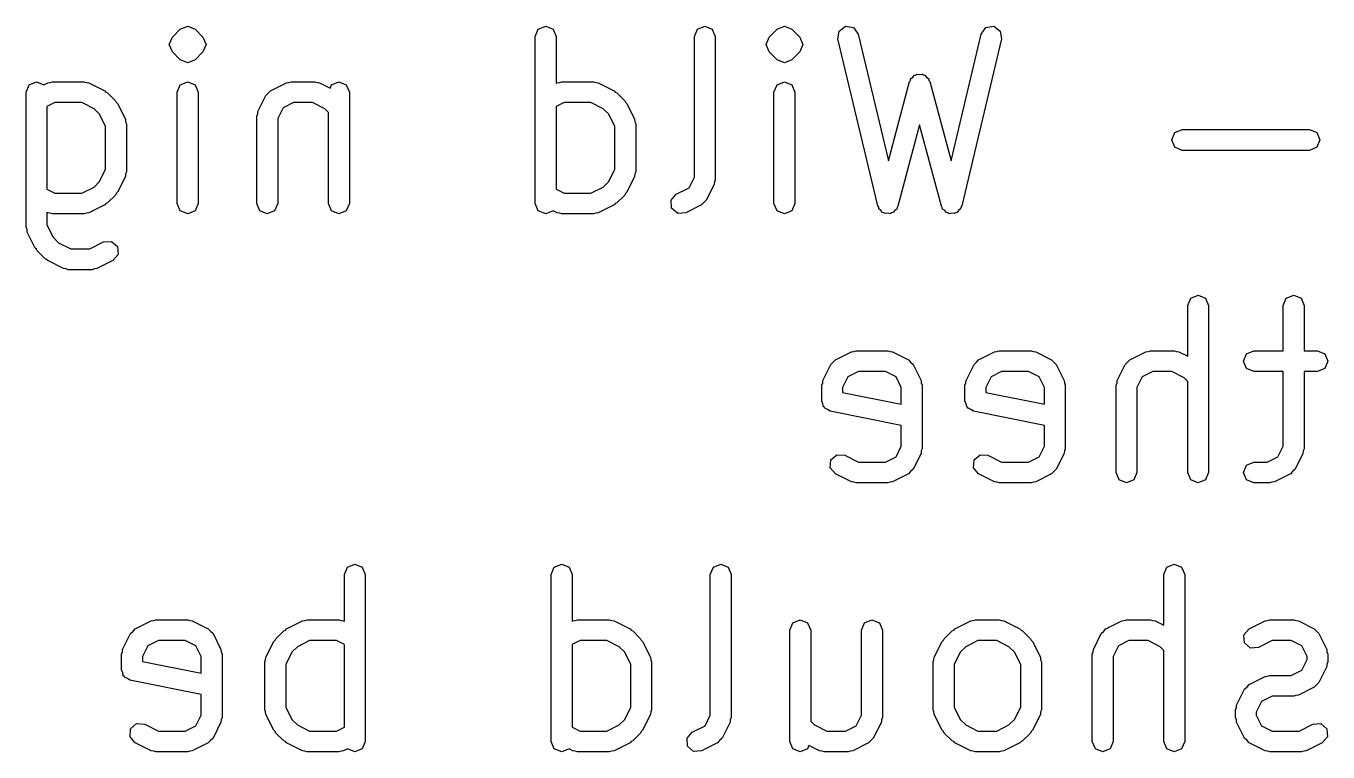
# Model space of a CAD drawing. Extents: x 36 to 138, y -125 to -38.
# Drawn here: x 121.03 to 128.82, y -98.05 to -93.7 of the extents above; entities that cross this region are included whole.
import ezdxf

# ---------------------------------------------------------------- set-up
doc = ezdxf.new("R2010")
doc.units = 0
doc.layers.add('BLACK', color=7, linetype='CONTINUOUS')

msp = doc.modelspace()

# ---------------------------------------------------------------- linework, layer by layer
at = {"layer": 'BLACK', "linetype": 'CONTINUOUS'}
for p, q in [((121.907, -93.7685), (121.954, -93.7209)), ((121.954, -93.7209), (121.999, -93.7026)), ((121.954, -93.7209), (121.954, -93.7209)), ((121.999, -93.7026), (122.043, -93.7209)), ((122.043, -93.7209), (122.09, -93.7685)), ((124.079, -93.7651), (124.097, -93.7209)), ((124.097, -93.7209), (124.141, -93.7026)), ((124.141, -93.7026), (124.186, -93.7209)), ((124.186, -93.7209), (124.204, -93.7651)), ((125.031, -93.7651), (125.05, -93.7209)), ((125.05, -93.7209), (125.094, -93.7026)), ((125.094, -93.7026), (125.138, -93.7209)), ((125.138, -93.7209), (125.156, -93.7651)), ((125.478, -93.7685), (125.526, -93.7209)), ((125.526, -93.7209), (125.57, -93.7026)), ((125.526, -93.7209), (125.526, -93.7209)), ((125.57, -93.7026), (125.614, -93.7209)), ((125.614, -93.7209), (125.662, -93.7685)), ((125.89, -93.7796), (125.898, -93.7324)), ((125.898, -93.7324), (125.936, -93.7043)), ((125.936, -93.7043), (125.984, -93.7119)), ((125.984, -93.7119), (126.012, -93.7506)), ((126.747, -93.7506), (126.775, -93.7119)), ((126.775, -93.7119), (126.823, -93.7043)), ((126.823, -93.7043), (126.861, -93.7324)), ((126.861, -93.7324), (126.869, -93.7796)), ((121.888, -93.8127), (121.907, -93.7685)), ((121.907, -93.8569), (121.888, -93.8127)), ((122.09, -93.7685), (122.109, -93.8127)), ((122.109, -93.8127), (122.09, -93.8569)), ((124.079, -94.7651), (124.079, -93.7651)), ((124.204, -93.7651), (124.204, -94.0449)), ((125.031, -94.6075), (125.031, -93.7651)), ((125.156, -93.7651), (125.156, -94.6223)), ((125.46, -93.8127), (125.478, -93.7685)), ((125.478, -93.8569), (125.46, -93.8127)), ((125.662, -93.7685), (125.662, -93.7685)), ((125.662, -93.7685), (125.68, -93.8127)), ((125.68, -93.8127), (125.662, -93.8569)), ((126.128, -94.7796), (125.89, -93.7796)), ((126.012, -93.7506), (126.192, -94.5097)), ((126.567, -94.5097), (126.747, -93.7506)), ((126.869, -93.7796), (126.631, -94.7796)), ((121.954, -93.9046), (121.907, -93.8569)), ((122.09, -93.8569), (122.043, -93.9046)), ((125.526, -93.9046), (125.478, -93.8569)), ((125.662, -93.8569), (125.614, -93.9046)), ((121.999, -93.9229), (121.954, -93.9046)), ((122.043, -93.9046), (121.999, -93.9229)), ((125.57, -93.9229), (125.526, -93.9046)), ((125.614, -93.9046), (125.57, -93.9229)), ((121.05, -94.0543), (121.094, -94.036)), ((121.094, -94.036), (121.138, -94.0542)), ((121.138, -94.0542), (121.161, -94.0425)), ((121.161, -94.0425), (121.176, -94.0415)), ((121.176, -94.0415), (121.189, -94.036)), ((121.189, -94.036), (121.379, -94.036)), ((121.379, -94.036), (121.393, -94.0415)), ((121.393, -94.0415), (121.407, -94.0425)), ((121.407, -94.0425), (121.503, -94.0902)), ((121.954, -94.0543), (121.999, -94.036)), ((121.999, -94.036), (122.043, -94.0543)), ((122.494, -94.0902), (122.59, -94.0425)), ((122.59, -94.0425), (122.604, -94.0415)), ((122.604, -94.0415), (122.618, -94.036)), ((122.618, -94.036), (122.76, -94.036)), ((122.76, -94.036), (122.774, -94.0415)), ((122.774, -94.0415), (122.788, -94.0425)), ((122.788, -94.0425), (122.851, -94.0738)), ((122.859, -94.0543), (122.903, -94.036)), ((122.903, -94.036), (122.947, -94.0543)), ((124.204, -94.0449), (124.209, -94.0425)), ((124.209, -94.0425), (124.223, -94.0415)), ((124.223, -94.0415), (124.237, -94.036)), ((124.237, -94.036), (124.427, -94.036)), ((124.427, -94.036), (124.441, -94.0415)), ((124.441, -94.0415), (124.455, -94.0425)), ((124.455, -94.0425), (124.55, -94.0902)), ((125.526, -94.0543), (125.57, -94.036)), ((125.57, -94.036), (125.614, -94.0543)), ((126.192, -94.5097), (126.319, -94.0347)), ((126.319, -94.0347), (126.324, -94.028)), ((126.324, -94.028), (126.325, -94.0195)), ((126.325, -94.0195), (126.338, -94.0096)), ((126.338, -94.0096), (126.348, -93.9967)), ((126.348, -93.9967), (126.357, -93.9956)), ((126.357, -93.9956), (126.363, -93.9904)), ((126.363, -93.9904), (126.379, -93.9926)), ((126.379, -93.9926), (126.396, -93.9904)), ((126.396, -93.9904), (126.402, -93.9956)), ((126.402, -93.9956), (126.411, -93.9967)), ((126.411, -93.9967), (126.421, -94.0096)), ((126.421, -94.0096), (126.434, -94.0195)), ((126.434, -94.0195), (126.435, -94.028)), ((126.435, -94.028), (126.44, -94.0347)), ((126.44, -94.0347), (126.567, -94.5097)), ((121.031, -94.0985), (121.05, -94.0543)), ((121.031, -94.908), (121.031, -94.0985)), ((121.503, -94.0902), (121.509, -94.0979)), ((121.509, -94.0979), (121.519, -94.1019)), ((121.519, -94.1019), (121.567, -94.1495)), ((121.936, -94.0985), (121.954, -94.0543)), ((121.936, -94.7651), (121.936, -94.0985)), ((122.043, -94.0543), (122.061, -94.0985)), ((122.061, -94.0985), (122.061, -94.7651)), ((122.419, -94.2134), (122.466, -94.1181)), ((122.466, -94.1181), (122.481, -94.1051)), ((122.481, -94.1051), (122.494, -94.0902)), ((122.851, -94.0738), (122.859, -94.0543)), ((122.947, -94.0543), (122.966, -94.0985)), ((122.966, -94.0985), (122.966, -94.7651)), ((124.55, -94.0902), (124.557, -94.0979)), ((124.557, -94.0979), (124.567, -94.1019)), ((124.567, -94.1019), (124.614, -94.1495)), ((125.507, -94.0985), (125.526, -94.0543)), ((125.507, -94.7651), (125.507, -94.0985)), ((125.614, -94.0543), (125.632, -94.0985)), ((125.632, -94.0985), (125.632, -94.7651)), ((121.204, -94.161), (121.156, -94.1847)), ((121.156, -94.1847), (121.156, -94.6789)), ((121.365, -94.161), (121.204, -94.161)), ((121.438, -94.1974), (121.365, -94.161)), ((121.471, -94.2307), (121.438, -94.1974)), ((121.567, -94.1495), (121.57, -94.159)), ((121.57, -94.159), (121.578, -94.1657)), ((121.578, -94.1657), (121.626, -94.261)), ((122.569, -94.1927), (122.537, -94.2561)), ((122.632, -94.161), (122.569, -94.1927)), ((122.746, -94.161), (122.632, -94.161)), ((122.819, -94.1974), (122.746, -94.161)), ((122.841, -94.2196), (122.819, -94.1974)), ((124.251, -94.161), (124.204, -94.1847)), ((124.204, -94.1847), (124.204, -94.6789)), ((124.412, -94.161), (124.251, -94.161)), ((124.485, -94.1974), (124.412, -94.161)), ((124.519, -94.2307), (124.485, -94.1974)), ((124.614, -94.1495), (124.618, -94.159)), ((124.618, -94.159), (124.626, -94.1657)), ((124.626, -94.1657), (124.673, -94.261)), ((121.507, -94.3037), (121.471, -94.2307)), ((121.626, -94.261), (121.627, -94.2755)), ((121.627, -94.2755), (121.632, -94.2889)), ((122.412, -94.2413), (122.418, -94.2279)), ((122.412, -94.7651), (122.412, -94.2413)), ((122.418, -94.2279), (122.419, -94.2134)), ((122.537, -94.2561), (122.537, -94.7651)), ((122.841, -94.7651), (122.841, -94.2196)), ((124.555, -94.3037), (124.519, -94.2307)), ((124.673, -94.261), (124.675, -94.2755)), ((124.675, -94.2755), (124.68, -94.2889)), ((121.507, -94.5599), (121.507, -94.3037)), ((121.632, -94.2889), (121.632, -94.5746)), ((124.555, -94.5599), (124.555, -94.3037)), ((124.68, -94.2889), (124.68, -94.5746)), ((126.379, -94.2934), (126.249, -94.7812)), ((126.51, -94.7812), (126.379, -94.2934)), ((127.888, -94.3842), (127.907, -94.34)), ((127.907, -94.34), (127.951, -94.3217)), ((127.951, -94.3217), (128.713, -94.3217)), ((128.713, -94.3217), (128.757, -94.34)), ((128.757, -94.34), (128.775, -94.3842)), ((127.907, -94.4284), (127.888, -94.3842)), ((127.951, -94.4467), (127.907, -94.4284)), ((128.757, -94.4284), (128.713, -94.4467)), ((128.775, -94.3842), (128.757, -94.4284)), ((128.713, -94.4467), (127.951, -94.4467)), ((121.471, -94.6329), (121.507, -94.5599)), ((121.627, -94.5881), (121.626, -94.6026)), ((121.632, -94.5746), (121.627, -94.5881)), ((124.519, -94.6329), (124.555, -94.5599)), ((124.675, -94.5881), (124.673, -94.6026)), ((124.68, -94.5746), (124.675, -94.5881)), ((121.365, -94.7026), (121.438, -94.6661)), ((121.438, -94.6661), (121.471, -94.6329)), ((121.626, -94.6026), (121.578, -94.6978)), ((124.412, -94.7026), (124.485, -94.6661)), ((124.485, -94.6661), (124.519, -94.6329)), ((124.673, -94.6026), (124.626, -94.6978)), ((124.923, -94.7092), (125, -94.6709)), ((125, -94.6709), (125.031, -94.6075)), ((125.15, -94.6502), (125.102, -94.7455)), ((125.151, -94.6357), (125.15, -94.6502)), ((125.156, -94.6223), (125.151, -94.6357)), ((121.156, -94.6789), (121.204, -94.7026)), ((121.204, -94.7026), (121.365, -94.7026)), ((121.567, -94.7141), (121.519, -94.7617)), ((121.57, -94.7046), (121.567, -94.7141)), ((121.578, -94.6978), (121.57, -94.7046)), ((124.204, -94.6789), (124.251, -94.7026)), ((124.251, -94.7026), (124.412, -94.7026)), ((124.614, -94.7141), (124.567, -94.7617)), ((124.618, -94.7046), (124.614, -94.7141)), ((124.626, -94.6978), (124.618, -94.7046)), ((124.892, -94.7454), (124.923, -94.7092)), ((124.895, -94.7931), (124.892, -94.7454)), ((125.102, -94.7455), (125.087, -94.7584)), ((121.161, -94.821), (121.156, -94.8186)), ((121.156, -94.8186), (121.156, -94.8932)), ((121.176, -94.8221), (121.161, -94.821)), ((121.189, -94.8276), (121.176, -94.8221)), ((121.379, -94.8276), (121.189, -94.8276)), ((121.393, -94.8221), (121.379, -94.8276)), ((121.407, -94.821), (121.393, -94.8221)), ((121.503, -94.7734), (121.407, -94.821)), ((121.509, -94.7656), (121.503, -94.7734)), ((121.519, -94.7617), (121.509, -94.7656)), ((121.954, -94.8093), (121.936, -94.7651)), ((121.999, -94.8276), (121.954, -94.8093)), ((122.043, -94.8093), (121.999, -94.8276)), ((122.061, -94.7651), (122.043, -94.8093)), ((122.431, -94.8093), (122.412, -94.7651)), ((122.475, -94.8276), (122.431, -94.8093)), ((122.519, -94.8093), (122.475, -94.8276)), ((122.537, -94.7651), (122.519, -94.8093)), ((122.859, -94.8093), (122.841, -94.7651)), ((122.903, -94.8276), (122.859, -94.8093)), ((122.947, -94.8093), (122.903, -94.8276)), ((122.966, -94.7651), (122.947, -94.8093)), ((124.097, -94.8093), (124.079, -94.7651)), ((124.141, -94.8276), (124.097, -94.8093)), ((124.185, -94.8094), (124.141, -94.8276)), ((124.209, -94.821), (124.185, -94.8094)), ((124.223, -94.8221), (124.209, -94.821)), ((124.237, -94.8276), (124.223, -94.8221)), ((124.427, -94.8276), (124.237, -94.8276)), ((124.441, -94.8221), (124.427, -94.8276)), ((124.455, -94.821), (124.441, -94.8221)), ((124.55, -94.7734), (124.455, -94.821)), ((124.557, -94.7656), (124.55, -94.7734)), ((124.567, -94.7617), (124.557, -94.7656)), ((124.931, -94.8244), (124.895, -94.7931)), ((124.979, -94.821), (124.931, -94.8244)), ((125.074, -94.7734), (124.979, -94.821)), ((125.087, -94.7584), (125.074, -94.7734)), ((125.526, -94.8093), (125.507, -94.7651)), ((125.57, -94.8276), (125.526, -94.8093)), ((125.614, -94.8093), (125.57, -94.8276)), ((125.632, -94.7651), (125.614, -94.8093)), ((126.134, -94.7872), (126.128, -94.7796)), ((126.135, -94.7964), (126.134, -94.7872)), ((126.147, -94.8058), (126.135, -94.7964)), ((126.156, -94.8183), (126.147, -94.8058)), ((126.165, -94.8198), (126.156, -94.8183)), ((126.173, -94.8255), (126.165, -94.8198)), ((126.188, -94.8235), (126.173, -94.8255)), ((126.203, -94.8259), (126.188, -94.8235)), ((126.211, -94.8204), (126.203, -94.8259)), ((126.22, -94.8192), (126.211, -94.8204)), ((126.23, -94.8069), (126.22, -94.8192)), ((126.242, -94.7979), (126.23, -94.8069)), ((126.244, -94.7886), (126.242, -94.7979)), ((126.249, -94.7812), (126.244, -94.7886)), ((126.515, -94.7886), (126.51, -94.7812)), ((126.517, -94.7979), (126.515, -94.7886)), ((126.529, -94.8069), (126.517, -94.7979)), ((126.539, -94.8192), (126.529, -94.8069)), ((126.548, -94.8204), (126.539, -94.8192)), ((126.555, -94.8259), (126.548, -94.8204)), ((126.571, -94.8235), (126.555, -94.8259)), ((126.586, -94.8255), (126.571, -94.8235)), ((126.593, -94.8198), (126.586, -94.8255)), ((126.603, -94.8183), (126.593, -94.8198)), ((126.612, -94.8058), (126.603, -94.8183)), ((126.624, -94.7964), (126.612, -94.8058)), ((126.625, -94.7872), (126.624, -94.7964)), ((126.631, -94.7796), (126.625, -94.7872)), ((121.156, -94.8932), (121.193, -94.9662)), ((121.037, -94.9214), (121.031, -94.908)), ((121.038, -94.9359), (121.037, -94.9214)), ((121.085, -95.0312), (121.038, -94.9359)), ((121.193, -94.9662), (121.226, -94.9995)), ((121.093, -95.0379), (121.085, -95.0312)), ((121.097, -95.0474), (121.093, -95.0379)), ((121.145, -95.095), (121.097, -95.0474)), ((121.226, -94.9995), (121.299, -95.036)), ((121.299, -95.036), (121.412, -95.036)), ((121.412, -95.036), (121.494, -94.9949)), ((121.494, -94.9949), (121.542, -94.9915)), ((121.542, -94.9915), (121.578, -95.0229)), ((121.578, -95.0229), (121.582, -95.0706)), ((121.154, -95.099), (121.145, -95.095)), ((121.161, -95.1067), (121.154, -95.099)), ((121.256, -95.1544), (121.161, -95.1067)), ((121.55, -95.1067), (121.455, -95.1544)), ((121.582, -95.0706), (121.55, -95.1067)), ((121.271, -95.1554), (121.256, -95.1544)), ((121.284, -95.161), (121.271, -95.1554)), ((121.427, -95.161), (121.284, -95.161)), ((121.441, -95.1554), (121.427, -95.161)), ((121.455, -95.1544), (121.441, -95.1554)), ((127.984, -95.3751), (128.002, -95.3309)), ((128.002, -95.3309), (128.046, -95.3126)), ((128.046, -95.3126), (128.09, -95.3309)), ((128.09, -95.3309), (128.109, -95.3751)), ((128.555, -95.3751), (128.573, -95.3309)), ((128.573, -95.3309), (128.618, -95.3126)), ((128.618, -95.3126), (128.662, -95.3309)), ((128.662, -95.3309), (128.68, -95.3751)), ((127.984, -95.6788), (127.984, -95.3751)), ((128.109, -95.3751), (128.109, -96.3751)), ((128.555, -95.646), (128.555, -95.3751)), ((128.68, -95.3751), (128.68, -95.646)), ((125.875, -95.7002), (125.971, -95.6525)), ((125.971, -95.6525), (125.985, -95.6515)), ((125.985, -95.6515), (125.999, -95.646)), ((125.999, -95.646), (126.189, -95.646)), ((126.189, -95.646), (126.202, -95.6515)), ((126.202, -95.6515), (126.217, -95.6525)), ((126.217, -95.6525), (126.312, -95.7002)), ((126.732, -95.7002), (126.828, -95.6525)), ((126.828, -95.6525), (126.842, -95.6515)), ((126.842, -95.6515), (126.856, -95.646)), ((126.856, -95.646), (127.046, -95.646)), ((127.046, -95.646), (127.06, -95.6515)), ((127.06, -95.6515), (127.074, -95.6525)), ((127.074, -95.6525), (127.169, -95.7002)), ((127.637, -95.7002), (127.732, -95.6525)), ((127.732, -95.6525), (127.747, -95.6515)), ((127.747, -95.6515), (127.76, -95.646)), ((127.76, -95.646), (127.903, -95.646)), ((127.903, -95.646), (127.917, -95.6515)), ((127.917, -95.6515), (127.931, -95.6525)), ((127.931, -95.6525), (127.984, -95.6788)), ((128.317, -95.7085), (128.335, -95.6643)), ((128.335, -95.6643), (128.379, -95.646)), ((128.379, -95.646), (128.555, -95.646)), ((128.68, -95.646), (128.76, -95.646)), ((128.76, -95.646), (128.805, -95.6643)), ((128.805, -95.6643), (128.823, -95.7085)), ((125.8, -95.8234), (125.847, -95.7281)), ((125.847, -95.7281), (125.862, -95.7151)), ((125.862, -95.7151), (125.875, -95.7002)), ((126.312, -95.7002), (126.325, -95.7151)), ((126.325, -95.7151), (126.34, -95.7281)), ((126.34, -95.7281), (126.388, -95.8234)), ((126.657, -95.8234), (126.705, -95.7281)), ((126.705, -95.7281), (126.719, -95.7151)), ((126.719, -95.7151), (126.732, -95.7002)), ((127.169, -95.7002), (127.182, -95.7151)), ((127.182, -95.7151), (127.197, -95.7281)), ((127.197, -95.7281), (127.245, -95.8234)), ((127.562, -95.8234), (127.609, -95.7281)), ((127.609, -95.7281), (127.624, -95.7151)), ((127.624, -95.7151), (127.637, -95.7002)), ((128.335, -95.7526), (128.317, -95.7085)), ((128.379, -95.771), (128.335, -95.7526)), ((128.805, -95.7526), (128.76, -95.771)), ((128.823, -95.7085), (128.805, -95.7526)), ((125.793, -95.8513), (125.799, -95.8379)), ((125.799, -95.8379), (125.8, -95.8234)), ((125.95, -95.8027), (125.918, -95.8661)), ((126.013, -95.771), (125.95, -95.8027)), ((126.174, -95.771), (126.013, -95.771)), ((126.238, -95.8027), (126.174, -95.771)), ((126.269, -95.8661), (126.238, -95.8027)), ((126.388, -95.8234), (126.389, -95.8379)), ((126.389, -95.8379), (126.394, -95.8513)), ((126.65, -95.8513), (126.656, -95.8379)), ((126.656, -95.8379), (126.657, -95.8234)), ((126.807, -95.8027), (126.775, -95.8661)), ((126.87, -95.771), (126.807, -95.8027)), ((127.031, -95.771), (126.87, -95.771)), ((127.095, -95.8027), (127.031, -95.771)), ((127.126, -95.8661), (127.095, -95.8027)), ((127.245, -95.8234), (127.246, -95.8379)), ((127.246, -95.8379), (127.251, -95.8513)), ((127.555, -95.8513), (127.561, -95.8379)), ((127.561, -95.8379), (127.562, -95.8234)), ((127.712, -95.8027), (127.68, -95.8661)), ((127.775, -95.771), (127.712, -95.8027)), ((127.889, -95.771), (127.775, -95.771)), ((127.962, -95.8074), (127.889, -95.771)), ((127.984, -95.8296), (127.962, -95.8074)), ((127.984, -96.3751), (127.984, -95.8296)), ((128.555, -95.771), (128.379, -95.771)), ((128.555, -96.2175), (128.555, -95.771)), ((128.76, -95.771), (128.68, -95.771)), ((128.68, -95.771), (128.68, -96.2323)), ((125.793, -95.9465), (125.793, -95.8513)), ((125.918, -95.8661), (125.918, -95.8953)), ((125.918, -95.8953), (126.269, -95.9655)), ((126.269, -95.9655), (126.269, -95.8661)), ((126.394, -95.8513), (126.394, -96.2323)), ((126.65, -95.9465), (126.65, -95.8513)), ((126.775, -95.8661), (126.775, -95.8953)), ((126.775, -95.8953), (127.126, -95.9655)), ((127.126, -95.9655), (127.126, -95.8661)), ((127.251, -95.8513), (127.251, -96.2323)), ((127.555, -96.3751), (127.555, -95.8513)), ((127.68, -95.8661), (127.68, -96.3751)), ((125.8, -95.9634), (125.793, -95.9465)), ((125.804, -95.9812), (125.8, -95.9634)), ((125.809, -95.9848), (125.804, -95.9812)), ((125.811, -95.9907), (125.809, -95.9848)), ((125.828, -95.9977), (125.811, -95.9907)), ((126.657, -95.9634), (126.65, -95.9465)), ((126.661, -95.9812), (126.657, -95.9634)), ((126.666, -95.9848), (126.661, -95.9812)), ((126.669, -95.9907), (126.666, -95.9848)), ((126.685, -95.9977), (126.669, -95.9907)), ((125.843, -96.0078), (125.828, -95.9977)), ((126.269, -96.093), (125.843, -96.0078)), ((126.701, -96.0078), (126.685, -95.9977)), ((127.126, -96.093), (126.701, -96.0078)), ((126.269, -96.2175), (126.269, -96.093)), ((127.126, -96.2175), (127.126, -96.093)), ((126.238, -96.2809), (126.269, -96.2175)), ((127.095, -96.2809), (127.126, -96.2175)), ((128.523, -96.2809), (128.555, -96.2175)), ((125.844, -96.3473), (125.847, -96.2995)), ((125.847, -96.2995), (125.884, -96.2682)), ((125.884, -96.2682), (125.931, -96.2716)), ((125.931, -96.2716), (126.013, -96.3126)), ((126.174, -96.3126), (126.238, -96.2809)), ((126.388, -96.2602), (126.34, -96.3555)), ((126.389, -96.2457), (126.388, -96.2602)), ((126.394, -96.2323), (126.389, -96.2457)), ((126.701, -96.3473), (126.705, -96.2995)), ((126.705, -96.2995), (126.741, -96.2682)), ((126.741, -96.2682), (126.788, -96.2716)), ((126.788, -96.2716), (126.87, -96.3126)), ((127.031, -96.3126), (127.095, -96.2809)), ((127.245, -96.2602), (127.197, -96.3555)), ((127.246, -96.2457), (127.245, -96.2602)), ((127.251, -96.2323), (127.246, -96.2457)), ((128.46, -96.3126), (128.523, -96.2809)), ((128.673, -96.2602), (128.626, -96.3555)), ((128.675, -96.2457), (128.673, -96.2602)), ((128.68, -96.2323), (128.675, -96.2457)), ((125.875, -96.3834), (125.844, -96.3473)), ((125.971, -96.431), (125.875, -96.3834)), ((126.013, -96.3126), (126.174, -96.3126)), ((126.312, -96.3834), (126.217, -96.431)), ((126.325, -96.3684), (126.312, -96.3834)), ((126.34, -96.3555), (126.325, -96.3684)), ((126.732, -96.3834), (126.701, -96.3473)), ((126.828, -96.431), (126.732, -96.3834)), ((126.87, -96.3126), (127.031, -96.3126)), ((127.169, -96.3834), (127.074, -96.431)), ((127.182, -96.3684), (127.169, -96.3834)), ((127.197, -96.3555), (127.182, -96.3684)), ((127.573, -96.4193), (127.555, -96.3751)), ((127.68, -96.3751), (127.662, -96.4193)), ((128.002, -96.4193), (127.984, -96.3751)), ((128.109, -96.3751), (128.09, -96.4193)), ((128.317, -96.3751), (128.335, -96.3309)), ((128.335, -96.4193), (128.317, -96.3751)), ((128.335, -96.3309), (128.379, -96.3126)), ((128.379, -96.3126), (128.46, -96.3126)), ((128.598, -96.3834), (128.503, -96.431)), ((128.611, -96.3684), (128.598, -96.3834)), ((128.626, -96.3555), (128.611, -96.3684)), ((125.985, -96.4321), (125.971, -96.431)), ((125.999, -96.4376), (125.985, -96.4321)), ((126.189, -96.4376), (125.999, -96.4376)), ((126.202, -96.4321), (126.189, -96.4376)), ((126.217, -96.431), (126.202, -96.4321)), ((126.842, -96.4321), (126.828, -96.431)), ((126.856, -96.4376), (126.842, -96.4321)), ((127.046, -96.4376), (126.856, -96.4376)), ((127.06, -96.4321), (127.046, -96.4376)), ((127.074, -96.431), (127.06, -96.4321)), ((127.618, -96.4376), (127.573, -96.4193)), ((127.662, -96.4193), (127.618, -96.4376)), ((128.046, -96.4376), (128.002, -96.4193)), ((128.09, -96.4193), (128.046, -96.4376)), ((128.379, -96.4376), (128.335, -96.4193)), ((128.475, -96.4376), (128.379, -96.4376)), ((128.488, -96.4321), (128.475, -96.4376)), ((128.503, -96.431), (128.488, -96.4321)), ((122.954, -96.9409), (122.999, -96.9226)), ((122.999, -96.9226), (123.043, -96.9409)), ((124.192, -96.9409), (124.237, -96.9226)), ((124.237, -96.9226), (124.281, -96.9409)), ((125.145, -96.9409), (125.189, -96.9226)), ((125.189, -96.9226), (125.233, -96.9409)), ((127.859, -96.9409), (127.903, -96.9226)), ((127.903, -96.9226), (127.947, -96.9409)), ((122.936, -96.9851), (122.954, -96.9409)), ((122.936, -97.2649), (122.936, -96.9851)), ((123.043, -96.9409), (123.061, -96.9851)), ((123.061, -96.9851), (123.061, -97.9851)), ((124.174, -96.9851), (124.192, -96.9409)), ((124.174, -97.9851), (124.174, -96.9851)), ((124.281, -96.9409), (124.299, -96.9851)), ((124.299, -96.9851), (124.299, -97.2649)), ((125.126, -96.9851), (125.145, -96.9409)), ((125.126, -97.8275), (125.126, -96.9851)), ((125.233, -96.9409), (125.251, -96.9851)), ((125.251, -96.9851), (125.251, -97.8423)), ((127.841, -96.9851), (127.859, -96.9409)), ((127.841, -97.2888), (127.841, -96.9851)), ((127.947, -96.9409), (127.966, -96.9851)), ((127.966, -96.9851), (127.966, -97.9851)), ((121.672, -97.3251), (121.685, -97.3102)), ((121.685, -97.3102), (121.78, -97.2625)), ((121.78, -97.2625), (121.795, -97.2615)), ((121.795, -97.2615), (121.808, -97.256)), ((121.808, -97.256), (121.999, -97.256)), ((121.999, -97.256), (122.012, -97.2615)), ((122.012, -97.2615), (122.026, -97.2625)), ((122.026, -97.2625), (122.122, -97.3102)), ((122.122, -97.3102), (122.135, -97.3251)), ((122.526, -97.3695), (122.573, -97.3219)), ((122.573, -97.3219), (122.583, -97.3179)), ((122.583, -97.3179), (122.59, -97.3102)), ((122.59, -97.3102), (122.685, -97.2625)), ((122.685, -97.2625), (122.699, -97.2615)), ((122.699, -97.2615), (122.713, -97.256)), ((122.713, -97.256), (122.903, -97.256)), ((122.903, -97.256), (122.917, -97.2615)), ((122.917, -97.2615), (122.931, -97.2625)), ((122.931, -97.2625), (122.936, -97.2649)), ((124.299, -97.2649), (124.304, -97.2625)), ((124.304, -97.2625), (124.318, -97.2615)), ((124.318, -97.2615), (124.332, -97.256)), ((124.332, -97.256), (124.522, -97.256)), ((124.522, -97.256), (124.536, -97.2615)), ((124.536, -97.2615), (124.55, -97.2625)), ((124.55, -97.2625), (124.646, -97.3102)), ((124.646, -97.3102), (124.652, -97.3179)), ((124.652, -97.3179), (124.662, -97.3219)), ((124.662, -97.3219), (124.709, -97.3695)), ((125.603, -97.3185), (125.621, -97.2743)), ((125.603, -97.9851), (125.603, -97.3185)), ((125.621, -97.2743), (125.665, -97.256)), ((125.665, -97.256), (125.709, -97.2743)), ((125.709, -97.2743), (125.728, -97.3185)), ((125.728, -97.3185), (125.728, -97.864)), ((126.031, -97.3185), (126.05, -97.2743)), ((126.031, -97.8275), (126.031, -97.3185)), ((126.05, -97.2743), (126.094, -97.256)), ((126.094, -97.256), (126.138, -97.2743)), ((126.138, -97.2743), (126.156, -97.3185)), ((126.156, -97.3185), (126.156, -97.8423)), ((126.526, -97.3695), (126.573, -97.3219)), ((126.573, -97.3219), (126.583, -97.3179)), ((126.583, -97.3179), (126.59, -97.3102)), ((126.59, -97.3102), (126.685, -97.2625)), ((126.685, -97.2625), (126.699, -97.2615)), ((126.699, -97.2615), (126.713, -97.256)), ((126.713, -97.256), (126.856, -97.256)), ((126.856, -97.256), (126.869, -97.2615)), ((126.869, -97.2615), (126.884, -97.2625)), ((126.884, -97.2625), (126.979, -97.3102)), ((126.979, -97.3102), (126.986, -97.3179)), ((126.986, -97.3179), (126.995, -97.3219)), ((126.995, -97.3219), (127.043, -97.3695)), ((127.481, -97.3251), (127.494, -97.3102)), ((127.494, -97.3102), (127.59, -97.2625)), ((127.59, -97.2625), (127.604, -97.2615)), ((127.604, -97.2615), (127.618, -97.256)), ((127.618, -97.256), (127.76, -97.256)), ((127.76, -97.256), (127.774, -97.2615)), ((127.774, -97.2615), (127.788, -97.2625)), ((127.788, -97.2625), (127.841, -97.2888)), ((128.32, -97.3463), (128.352, -97.3102)), ((128.352, -97.3102), (128.447, -97.2625)), ((128.447, -97.2625), (128.461, -97.2615)), ((128.461, -97.2615), (128.475, -97.256)), ((128.475, -97.256), (128.618, -97.256)), ((128.618, -97.256), (128.631, -97.2615)), ((128.631, -97.2615), (128.646, -97.2625)), ((128.646, -97.2625), (128.741, -97.3102)), ((128.741, -97.3102), (128.754, -97.3251)), ((121.609, -97.4334), (121.657, -97.3381)), ((121.657, -97.3381), (121.672, -97.3251)), ((121.823, -97.381), (121.759, -97.4127)), ((121.984, -97.381), (121.823, -97.381)), ((122.047, -97.4127), (121.984, -97.381)), ((122.135, -97.3251), (122.15, -97.3381)), ((122.15, -97.3381), (122.197, -97.4334)), ((122.466, -97.481), (122.514, -97.3857)), ((122.514, -97.3857), (122.522, -97.379)), ((122.522, -97.379), (122.526, -97.3695)), ((122.728, -97.381), (122.655, -97.4174)), ((122.889, -97.381), (122.728, -97.381)), ((122.936, -97.4047), (122.889, -97.381)), ((124.347, -97.381), (124.299, -97.4047)), ((124.508, -97.381), (124.347, -97.381)), ((124.581, -97.4174), (124.508, -97.381)), ((124.709, -97.3695), (124.713, -97.379)), ((124.713, -97.379), (124.721, -97.3857)), ((124.721, -97.3857), (124.769, -97.481)), ((126.466, -97.481), (126.514, -97.3857)), ((126.514, -97.3857), (126.522, -97.379)), ((126.522, -97.379), (126.526, -97.3695)), ((126.728, -97.381), (126.655, -97.4174)), ((126.841, -97.381), (126.728, -97.381)), ((126.914, -97.4174), (126.841, -97.381)), ((127.043, -97.3695), (127.047, -97.379)), ((127.047, -97.379), (127.054, -97.3857)), ((127.054, -97.3857), (127.102, -97.481)), ((127.419, -97.4334), (127.466, -97.3381)), ((127.466, -97.3381), (127.481, -97.3251)), ((127.632, -97.381), (127.569, -97.4127)), ((127.746, -97.381), (127.632, -97.381)), ((127.819, -97.4174), (127.746, -97.381)), ((128.324, -97.394), (128.32, -97.3463)), ((128.36, -97.4254), (128.324, -97.394)), ((128.489, -97.381), (128.407, -97.422)), ((128.603, -97.381), (128.489, -97.381)), ((128.666, -97.4127), (128.603, -97.381)), ((128.754, -97.3251), (128.769, -97.3381)), ((128.769, -97.3381), (128.816, -97.4334)), ((121.603, -97.4613), (121.608, -97.4479)), ((121.603, -97.5565), (121.603, -97.4613)), ((121.608, -97.4479), (121.609, -97.4334)), ((121.759, -97.4127), (121.728, -97.4761)), ((121.728, -97.4761), (121.728, -97.5053)), ((122.079, -97.4761), (122.047, -97.4127)), ((122.079, -97.5755), (122.079, -97.4761)), ((122.197, -97.4334), (122.198, -97.4479)), ((122.198, -97.4479), (122.204, -97.4613)), ((122.204, -97.4613), (122.204, -97.8423)), ((122.621, -97.4507), (122.585, -97.5237)), ((122.655, -97.4174), (122.621, -97.4507)), ((122.936, -97.8989), (122.936, -97.4047)), ((124.299, -97.4047), (124.299, -97.8989)), ((124.614, -97.4507), (124.581, -97.4174)), ((124.65, -97.5237), (124.614, -97.4507)), ((126.621, -97.4507), (126.585, -97.5237)), ((126.655, -97.4174), (126.621, -97.4507)), ((126.947, -97.4507), (126.914, -97.4174)), ((126.984, -97.5237), (126.947, -97.4507)), ((127.412, -97.4613), (127.418, -97.4479)), ((127.412, -97.9851), (127.412, -97.4613)), ((127.418, -97.4479), (127.419, -97.4334)), ((127.569, -97.4127), (127.537, -97.4761)), ((127.537, -97.4761), (127.537, -97.9851)), ((127.841, -97.4396), (127.819, -97.4174)), ((127.841, -97.9851), (127.841, -97.4396)), ((128.407, -97.422), (128.36, -97.4254)), ((128.698, -97.4761), (128.666, -97.4127)), ((128.698, -97.4942), (128.698, -97.4761)), ((128.816, -97.4334), (128.817, -97.4479)), ((128.817, -97.4479), (128.823, -97.4613)), ((128.823, -97.4613), (128.823, -97.5089)), ((121.728, -97.5053), (122.079, -97.5755)), ((122.46, -97.5089), (122.465, -97.4955)), ((122.46, -97.7946), (122.46, -97.5089)), ((122.465, -97.4955), (122.466, -97.481)), ((122.585, -97.5237), (122.585, -97.7799)), ((124.65, -97.7799), (124.65, -97.5237)), ((124.769, -97.481), (124.77, -97.4955)), ((124.77, -97.4955), (124.775, -97.5089)), ((124.775, -97.5089), (124.775, -97.7946)), ((126.46, -97.5089), (126.465, -97.4955)), ((126.46, -97.7946), (126.46, -97.5089)), ((126.465, -97.4955), (126.466, -97.481)), ((126.585, -97.5237), (126.585, -97.7799)), ((126.984, -97.7799), (126.984, -97.5237)), ((127.102, -97.481), (127.103, -97.4955)), ((127.103, -97.4955), (127.109, -97.5089)), ((127.109, -97.5089), (127.109, -97.7946)), ((128.666, -97.5576), (128.698, -97.4942)), ((128.816, -97.5369), (128.769, -97.6321)), ((128.817, -97.5224), (128.816, -97.5369)), ((128.823, -97.5089), (128.817, -97.5224)), ((121.61, -97.5734), (121.603, -97.5565)), ((121.613, -97.5912), (121.61, -97.5734)), ((121.619, -97.5948), (121.613, -97.5912)), ((121.621, -97.6007), (121.619, -97.5948)), ((121.638, -97.6077), (121.621, -97.6007)), ((121.653, -97.6178), (121.638, -97.6077)), ((122.079, -97.703), (121.653, -97.6178)), ((128.352, -97.6435), (128.447, -97.5959)), ((128.447, -97.5959), (128.461, -97.5949)), ((128.461, -97.5949), (128.475, -97.5893)), ((128.475, -97.5893), (128.603, -97.5893)), ((128.603, -97.5893), (128.666, -97.5576)), ((128.769, -97.6321), (128.754, -97.6451)), ((122.079, -97.8275), (122.079, -97.703)), ((128.276, -97.7667), (128.324, -97.6715)), ((128.324, -97.6715), (128.339, -97.6585)), ((128.339, -97.6585), (128.352, -97.6435)), ((128.631, -97.7087), (128.618, -97.7143)), ((128.646, -97.7077), (128.631, -97.7087)), ((128.741, -97.6601), (128.646, -97.7077)), ((128.754, -97.6451), (128.741, -97.6601)), ((122.585, -97.7799), (122.621, -97.8529)), ((124.614, -97.8529), (124.65, -97.7799)), ((126.585, -97.7799), (126.621, -97.8529)), ((126.947, -97.8529), (126.984, -97.7799)), ((128.269, -97.7946), (128.275, -97.7812)), ((128.275, -97.7812), (128.276, -97.7667)), ((128.426, -97.746), (128.394, -97.8094)), ((128.489, -97.7143), (128.426, -97.746)), ((128.618, -97.7143), (128.489, -97.7143)), ((122.047, -97.8909), (122.079, -97.8275)), ((122.198, -97.8557), (122.197, -97.8702)), ((122.204, -97.8423), (122.198, -97.8557)), ((122.465, -97.8081), (122.46, -97.7946)), ((122.466, -97.8226), (122.465, -97.8081)), ((122.514, -97.9178), (122.466, -97.8226)), ((122.621, -97.8529), (122.655, -97.8861)), ((124.581, -97.8861), (124.614, -97.8529)), ((124.769, -97.8226), (124.721, -97.9178)), ((124.77, -97.8081), (124.769, -97.8226)), ((124.775, -97.7946), (124.77, -97.8081)), ((125.095, -97.8909), (125.126, -97.8275)), ((125.246, -97.8557), (125.245, -97.8702)), ((125.251, -97.8423), (125.246, -97.8557)), ((125.728, -97.864), (125.75, -97.8861)), ((126, -97.8909), (126.031, -97.8275)), ((126.151, -97.8557), (126.15, -97.8702)), ((126.156, -97.8423), (126.151, -97.8557)), ((126.465, -97.8081), (126.46, -97.7946)), ((126.466, -97.8226), (126.465, -97.8081)), ((126.514, -97.9178), (126.466, -97.8226)), ((126.621, -97.8529), (126.655, -97.8861)), ((126.914, -97.8861), (126.947, -97.8529)), ((127.102, -97.8226), (127.054, -97.9178)), ((127.103, -97.8081), (127.102, -97.8226)), ((127.109, -97.7946), (127.103, -97.8081)), ((128.269, -97.8423), (128.269, -97.7946)), ((128.275, -97.8557), (128.269, -97.8423)), ((128.276, -97.8702), (128.275, -97.8557)), ((128.394, -97.8094), (128.394, -97.8275)), ((128.394, -97.8275), (128.426, -97.8909)), ((121.654, -97.9573), (121.657, -97.9095)), ((121.657, -97.9095), (121.693, -97.8782)), ((121.693, -97.8782), (121.741, -97.8816)), ((121.741, -97.8816), (121.823, -97.9226)), ((121.823, -97.9226), (121.984, -97.9226)), ((121.984, -97.9226), (122.047, -97.8909)), ((122.197, -97.8702), (122.15, -97.9655)), ((122.522, -97.9246), (122.514, -97.9178)), ((122.526, -97.9341), (122.522, -97.9246)), ((122.573, -97.9817), (122.526, -97.9341)), ((122.655, -97.8861), (122.728, -97.9226)), ((122.728, -97.9226), (122.889, -97.9226)), ((122.889, -97.9226), (122.936, -97.8989)), ((124.299, -97.8989), (124.347, -97.9226)), ((124.347, -97.9226), (124.508, -97.9226)), ((124.508, -97.9226), (124.581, -97.8861)), ((124.709, -97.9341), (124.662, -97.9817)), ((124.713, -97.9246), (124.709, -97.9341)), ((124.721, -97.9178), (124.713, -97.9246)), ((124.987, -97.9654), (125.018, -97.9292)), ((125.018, -97.9292), (125.095, -97.8909)), ((125.245, -97.8702), (125.197, -97.9655)), ((125.75, -97.8861), (125.823, -97.9226)), ((125.823, -97.9226), (125.936, -97.9226)), ((125.936, -97.9226), (126, -97.8909)), ((126.15, -97.8702), (126.102, -97.9655)), ((126.522, -97.9246), (126.514, -97.9178)), ((126.526, -97.9341), (126.522, -97.9246)), ((126.573, -97.9817), (126.526, -97.9341)), ((126.655, -97.8861), (126.728, -97.9226)), ((126.728, -97.9226), (126.841, -97.9226)), ((126.841, -97.9226), (126.914, -97.8861)), ((127.043, -97.9341), (126.995, -97.9817)), ((127.047, -97.9246), (127.043, -97.9341)), ((127.054, -97.9178), (127.047, -97.9246)), ((128.324, -97.9654), (128.276, -97.8702)), ((128.426, -97.8909), (128.489, -97.9226)), ((128.489, -97.9226), (128.65, -97.9226)), ((128.65, -97.9226), (128.732, -97.8816)), ((128.732, -97.8816), (128.78, -97.8782)), ((128.78, -97.8782), (128.816, -97.9095)), ((128.816, -97.9095), (128.82, -97.9573)), ((121.685, -97.9934), (121.654, -97.9573)), ((121.78, -98.041), (121.685, -97.9934)), ((122.122, -97.9934), (122.026, -98.041)), ((122.135, -97.9784), (122.122, -97.9934)), ((122.15, -97.9655), (122.135, -97.9784)), ((122.583, -97.9856), (122.573, -97.9817)), ((122.59, -97.9934), (122.583, -97.9856)), ((122.685, -98.041), (122.59, -97.9934)), ((123.061, -97.9851), (123.043, -98.0293)), ((124.192, -98.0293), (124.174, -97.9851)), ((124.646, -97.9934), (124.55, -98.041)), ((124.652, -97.9856), (124.646, -97.9934)), ((124.662, -97.9817), (124.652, -97.9856)), ((124.99, -98.0131), (124.987, -97.9654)), ((125.026, -98.0444), (124.99, -98.0131)), ((125.169, -97.9934), (125.074, -98.041)), ((125.182, -97.9784), (125.169, -97.9934)), ((125.197, -97.9655), (125.182, -97.9784)), ((125.621, -98.0293), (125.603, -97.9851)), ((125.717, -98.0097), (125.709, -98.0293)), ((125.78, -98.041), (125.717, -98.0097)), ((126.074, -97.9934), (125.979, -98.041)), ((126.087, -97.9784), (126.074, -97.9934)), ((126.102, -97.9655), (126.087, -97.9784)), ((126.583, -97.9856), (126.573, -97.9817)), ((126.59, -97.9934), (126.583, -97.9856)), ((126.685, -98.041), (126.59, -97.9934)), ((126.979, -97.9934), (126.884, -98.041)), ((126.986, -97.9856), (126.979, -97.9934)), ((126.995, -97.9817), (126.986, -97.9856)), ((127.431, -98.0293), (127.412, -97.9851)), ((127.537, -97.9851), (127.519, -98.0293)), ((127.859, -98.0293), (127.841, -97.9851)), ((127.966, -97.9851), (127.947, -98.0293)), ((128.339, -97.9784), (128.324, -97.9654)), ((128.352, -97.9934), (128.339, -97.9784)), ((128.447, -98.041), (128.352, -97.9934)), ((128.788, -97.9934), (128.693, -98.041)), ((128.82, -97.9573), (128.788, -97.9934)), ((121.795, -98.0421), (121.78, -98.041)), ((121.808, -98.0476), (121.795, -98.0421)), ((121.999, -98.0476), (121.808, -98.0476)), ((122.012, -98.0421), (121.999, -98.0476)), ((122.026, -98.041), (122.012, -98.0421)), ((122.699, -98.0421), (122.685, -98.041)), ((122.713, -98.0476), (122.699, -98.0421)), ((122.903, -98.0476), (122.713, -98.0476)), ((122.917, -98.0421), (122.903, -98.0476)), ((122.931, -98.041), (122.917, -98.0421)), ((122.955, -98.0294), (122.931, -98.041)), ((122.999, -98.0476), (122.955, -98.0294)), ((123.043, -98.0293), (122.999, -98.0476)), ((124.237, -98.0476), (124.192, -98.0293)), ((124.281, -98.0294), (124.237, -98.0476)), ((124.304, -98.041), (124.281, -98.0294)), ((124.318, -98.0421), (124.304, -98.041)), ((124.332, -98.0476), (124.318, -98.0421)), ((124.522, -98.0476), (124.332, -98.0476)), ((124.536, -98.0421), (124.522, -98.0476)), ((124.55, -98.041), (124.536, -98.0421)), ((125.074, -98.041), (125.026, -98.0444)), ((125.665, -98.0476), (125.621, -98.0293)), ((125.709, -98.0293), (125.665, -98.0476)), ((125.795, -98.0421), (125.78, -98.041)), ((125.808, -98.0476), (125.795, -98.0421)), ((125.951, -98.0476), (125.808, -98.0476)), ((125.964, -98.0421), (125.951, -98.0476)), ((125.979, -98.041), (125.964, -98.0421)), ((126.699, -98.0421), (126.685, -98.041)), ((126.713, -98.0476), (126.699, -98.0421)), ((126.856, -98.0476), (126.713, -98.0476)), ((126.869, -98.0421), (126.856, -98.0476)), ((126.884, -98.041), (126.869, -98.0421)), ((127.475, -98.0476), (127.431, -98.0293)), ((127.519, -98.0293), (127.475, -98.0476)), ((127.903, -98.0476), (127.859, -98.0293)), ((127.947, -98.0293), (127.903, -98.0476)), ((128.461, -98.0421), (128.447, -98.041)), ((128.475, -98.0476), (128.461, -98.0421)), ((128.665, -98.0476), (128.475, -98.0476)), ((128.679, -98.0421), (128.665, -98.0476)), ((128.693, -98.041), (128.679, -98.0421))]:
    msp.add_line(p, q, dxfattribs=at)

doc.saveas('drawing.dxf')
